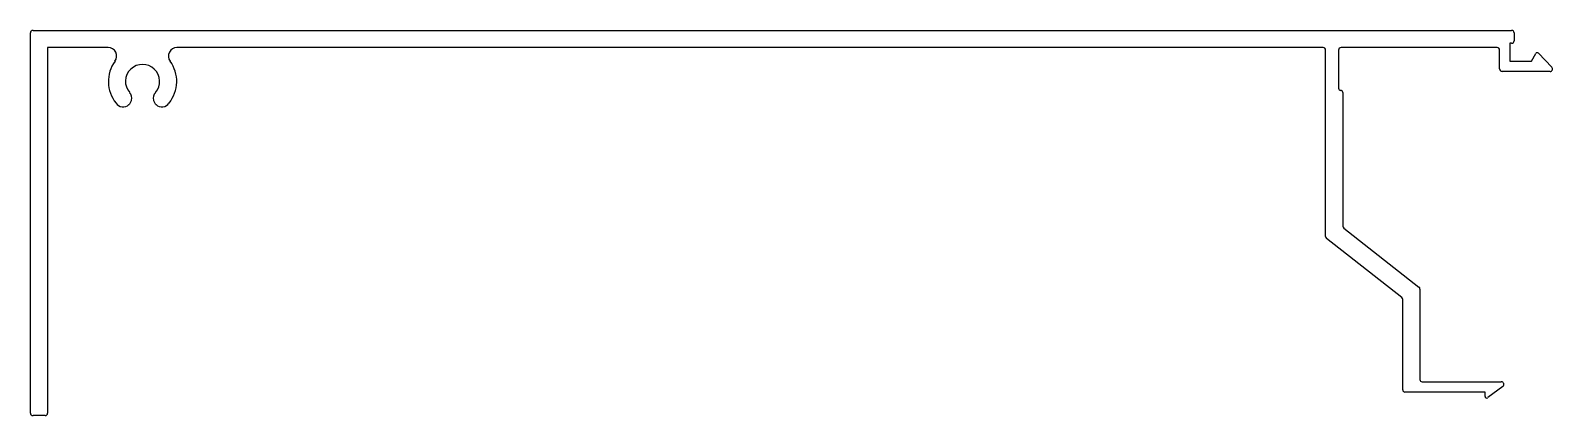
# Model space of a CAD drawing. Extents: x 1320 to 1497, y 885 to 930.
import ezdxf

# ---------------------------------------------------------------- set-up
doc = ezdxf.new("R2010")
doc.units = 0
doc.layers.get('0').update_dxf_attribs({"linetype": 'CONTINUOUS'})

msp = doc.modelspace()

# ---------------------------------------------------------------- linework, layer by layer
for p, q in [((1319.83, 885.17), (1319.83, 929.57)), ((1320.13, 929.87), (1492.67, 929.87)), ((1492.97, 929.57), (1492.97, 928.67)), ((1321.83, 927.87), (1321.83, 885.17)), ((1328.89, 927.87), (1321.83, 927.87)), ((1470.67, 927.87), (1336.93, 927.87)), ((1470.97, 905.81), (1470.97, 927.57)), ((1472.47, 927.57), (1472.47, 923.12)), ((1490.97, 927.87), (1472.77, 927.87)), ((1491.27, 925.37), (1491.27, 927.57)), ((1492.47, 928.37), (1492.47, 926.27)), ((1492.67, 928.37), (1492.47, 928.37)), ((1494.97, 926.27), (1495.48, 927.17)), ((1495.8, 927.21), (1497.36, 925.58)), ((1492.47, 926.27), (1494.97, 926.27)), ((1497.15, 925.07), (1491.57, 925.07)), ((1472.97, 922.62), (1472.97, 907.01)), ((1331.6, 921.65), (1331.37, 921.26)), ((1334.44, 921.26), (1334.21, 921.65)), ((1473.08, 906.77), (1481.85, 899.89)), ((1479.85, 898.66), (1471.08, 905.58)), ((1481.97, 899.66), (1481.97, 889.07)), ((1479.97, 887.87), (1479.97, 898.42)), ((1482.22, 888.82), (1491.46, 888.82)), ((1491.64, 888.28), (1489.89, 886.97)), ((1489.57, 887.62), (1480.22, 887.62)), ((1489.57, 887.12), (1489.57, 887.62)), ((1321.53, 884.87), (1320.13, 884.87))]:
    msp.add_line(p, q)
for centre, radius, start, end in [((1320.13, 929.57), 0.3, 90, 180), ((1492.67, 929.57), 0.3, 0, 90), ((1328.89, 926.87), 1, 323.6219, 90), ((1336.93, 926.87), 1, 90, 216.3781), ((1470.67, 927.57), 0.3, 0, 90), ((1472.77, 927.57), 0.3, 90, 180), ((1490.97, 927.57), 0.3, 0, 90), ((1492.67, 928.67), 0.3, 270, 0), ((1495.66, 927.07), 0.2, 43.7397, 151.6151), ((1332.91, 923.91), 3.99, 143.6219, 219.2043), ((1332.91, 923.91), 1.99, 318.8604, 221.1396), ((1332.91, 923.91), 3.99, 320.7957, 36.3781), ((1497.15, 925.37), 0.3, 270, 43.7397), ((1491.57, 925.37), 0.3, 180, 270), ((1330.65, 921.94), 1, 347.6376, 41.1396), ((1335.16, 921.94), 1, 138.8604, 192.4012), ((1472.72, 923.12), 0.25, 180, 270), ((1472.72, 922.62), 0.25, 0, 90), ((1330.65, 921.94), 1, 213.4188, 312.3624), ((1331.16, 921.38), 0.25, 312.3624, 330), ((1331.39, 921.78), 0.25, 330, 347.6376), ((1334.43, 921.78), 0.25, 192.4012, 210), ((1334.65, 921.38), 0.25, 210, 227.5988), ((1335.16, 921.94), 1, 227.5988, 326.5812), ((1473.27, 907.01), 0.3, 180, 231.8992), ((1471.27, 905.81), 0.3, 180, 231.737), ((1481.67, 899.66), 0.3, 0, 51.8992), ((1479.67, 898.42), 0.3, 0, 51.737), ((1482.22, 889.07), 0.25, 180, 270), ((1491.46, 888.52), 0.3, 306.9209, 90), ((1480.22, 887.87), 0.25, 180, 270), ((1489.77, 887.12), 0.2, 180, 308.2319), ((1320.13, 885.17), 0.3, 180, 270), ((1321.53, 885.17), 0.3, 270, 360)]:
    msp.add_arc(centre, radius, start, end)

doc.saveas('drawing.dxf')
